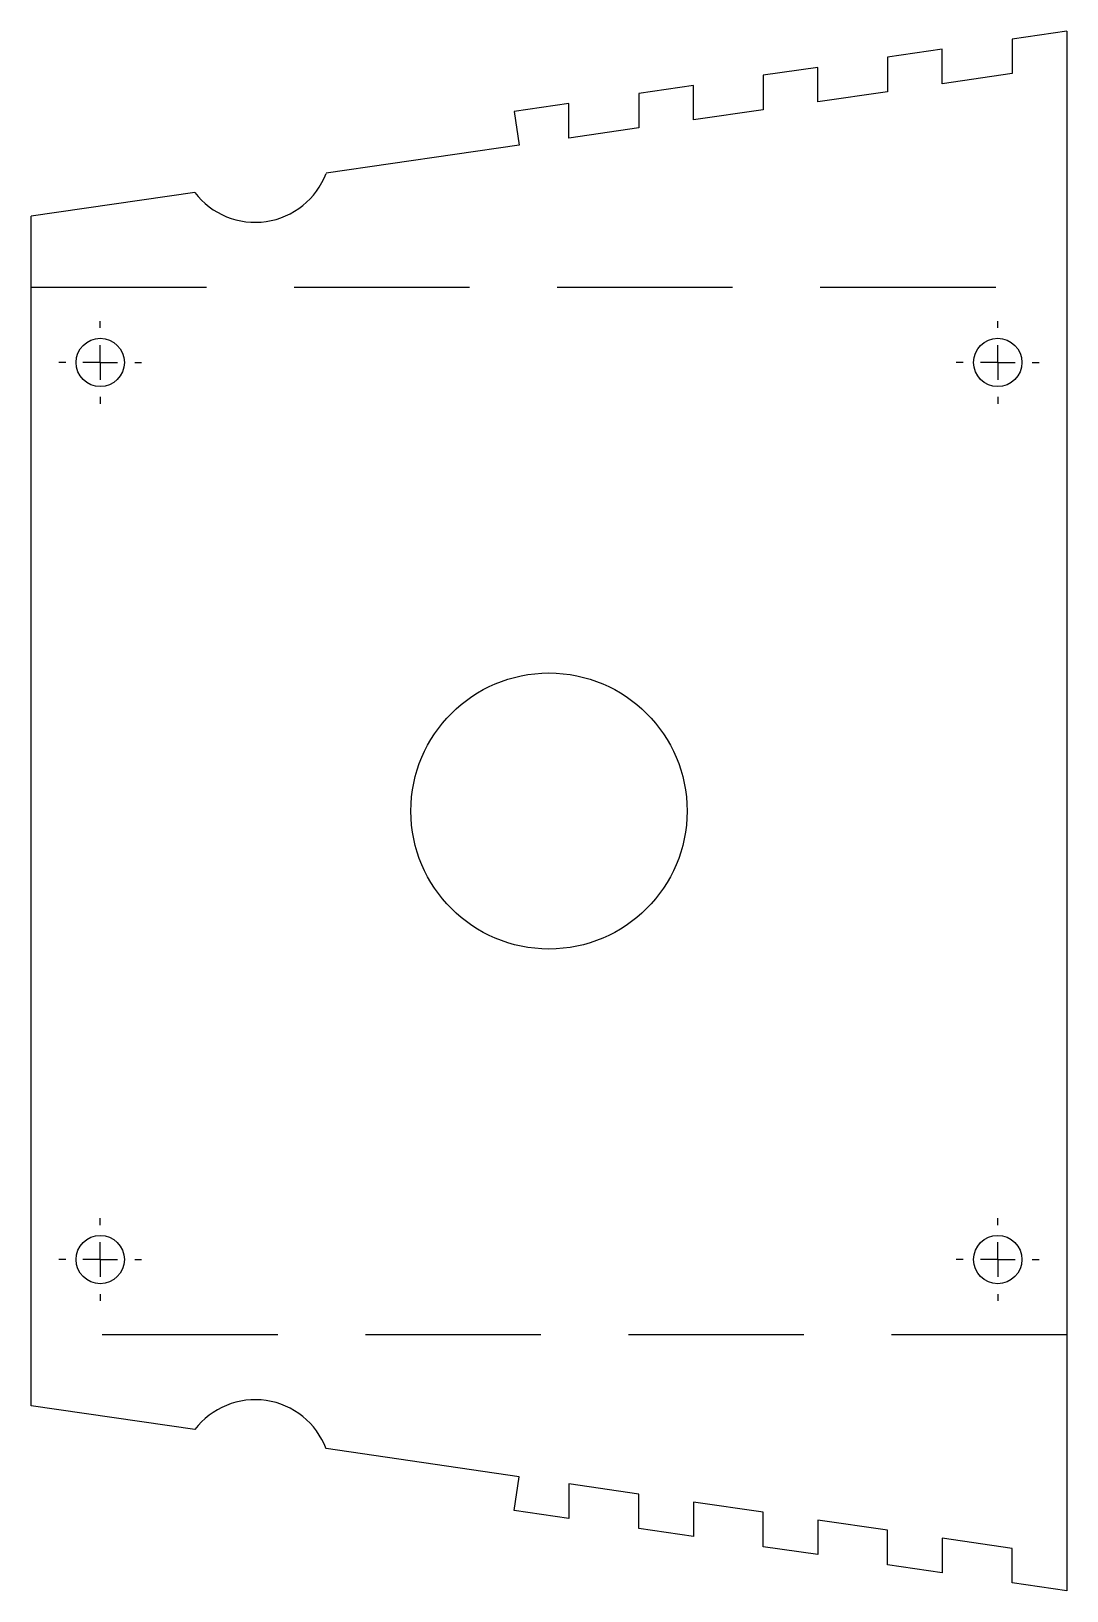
# Model space of a CAD drawing. Header units: inches. Extents: x 146 to 296, y 49 to 275.
import ezdxf

# ---------------------------------------------------------------- set-up
doc = ezdxf.new("R2010")
doc.units = ezdxf.units.IN
doc.header["$MEASUREMENT"] = 0
doc.linetypes.add('HIDDEN', pattern=[1.905, 1.27, -0.635])
doc.layers.add('LAYER_1', color=179, linetype='Continuous')

# ---------------------------------------------------------------- blocks, each defined once
blk = doc.blocks.new('SW_CENTERMARKSYMBOL_8')
at = {"layer": 'LAYER_1', "color": 0, "ltscale": 20}
for p, q in [((0, 5), (0, 6)), ((0, 0), (0, 2.5)), ((-5, 0), (-6, 0)), ((0, 0), (-2.5, 0)), ((0, 0), (0, -2.5)), ((0, 0), (2.5, 0)), ((5, 0), (6, 0)), ((0, -5), (0, -6))]:
    blk.add_line(p, q, dxfattribs=at)
blk = doc.blocks.new('SW_CENTERMARKSYMBOL_9')
at = {"layer": 'LAYER_1', "color": 0, "ltscale": 20}
for p, q in [((0, 5), (0, 6)), ((0, 0), (0, 2.5)), ((-5, 0), (-6, 0)), ((0, 0), (-2.5, 0)), ((0, 0), (0, -2.5)), ((0, 0), (2.5, 0)), ((5, 0), (6, 0)), ((0, -5), (0, -6))]:
    blk.add_line(p, q, dxfattribs=at)
blk = doc.blocks.new('SW_CENTERMARKSYMBOL_10')
at = {"layer": 'LAYER_1', "color": 0, "ltscale": 20}
for p, q in [((0, 5), (0, 6)), ((0, 0), (0, 2.5)), ((-5, 0), (-6, 0)), ((0, 0), (-2.5, 0)), ((0, 0), (0, -2.5)), ((0, 0), (2.5, 0)), ((5, 0), (6, 0)), ((0, -5), (0, -6))]:
    blk.add_line(p, q, dxfattribs=at)
blk = doc.blocks.new('SW_CENTERMARKSYMBOL_11')
at = {"layer": 'LAYER_1', "color": 0, "ltscale": 20}
for p, q in [((0, 5), (0, 6)), ((0, 0), (0, 2.5)), ((-5, 0), (-6, 0)), ((0, 0), (-2.5, 0)), ((0, 0), (0, -2.5)), ((0, 0), (2.5, 0)), ((5, 0), (6, 0)), ((0, -5), (0, -6))]:
    blk.add_line(p, q, dxfattribs=at)
blk = doc.blocks.new('SW_CENTERMARKSYMBOL_13')
at = {"layer": 'LAYER_1', "color": 0, "ltscale": 20}
for p, q in [((0, 5), (0, 6)), ((0, 0), (0, 2.5)), ((-5, 0), (-6, 0)), ((0, 0), (-2.5, 0)), ((0, 0), (0, -2.5)), ((0, 0), (2.5, 0)), ((5, 0), (6, 0)), ((0, -5), (0, -6))]:
    blk.add_line(p, q, dxfattribs=at)
blk = doc.blocks.new('SW_CENTERMARKSYMBOL_14')
at = {"layer": 'LAYER_1', "color": 0, "ltscale": 20}
for p, q in [((0, 5), (0, 6)), ((0, 0), (0, 2.5)), ((-5, 0), (-6, 0)), ((0, 0), (-2.5, 0)), ((0, 0), (0, -2.5)), ((0, 0), (2.5, 0)), ((5, 0), (6, 0)), ((0, -5), (0, -6))]:
    blk.add_line(p, q, dxfattribs=at)
blk = doc.blocks.new('SW_CENTERMARKSYMBOL_15')
at = {"layer": 'LAYER_1', "color": 0, "ltscale": 20}
for p, q in [((0, 5), (0, 6)), ((0, 0), (0, 2.5)), ((-5, 0), (-6, 0)), ((0, 0), (-2.5, 0)), ((0, 0), (0, -2.5)), ((0, 0), (2.5, 0)), ((5, 0), (6, 0)), ((0, -5), (0, -6))]:
    blk.add_line(p, q, dxfattribs=at)
blk = doc.blocks.new('SW_CENTERMARKSYMBOL_16')
at = {"layer": 'LAYER_1', "color": 0, "ltscale": 20}
for p, q in [((0, 5), (0, 6)), ((0, 0), (0, 2.5)), ((-5, 0), (-6, 0)), ((0, 0), (-2.5, 0)), ((0, 0), (0, -2.5)), ((0, 0), (2.5, 0)), ((5, 0), (6, 0)), ((0, -5), (0, -6))]:
    blk.add_line(p, q, dxfattribs=at)

msp = doc.modelspace()

# ---------------------------------------------------------------- linework, layer by layer
at = {"color": 7, "linetype": 'Continuous', "lineweight": 25, "ltscale": 20}
for p, q in [((295.84, 274.74), (287.92, 273.59)), ((287.92, 273.59), (287.92, 268.59)), ((295.84, 274.74), (295.84, 48.74)), ((277.81, 272.12), (269.89, 270.97)), ((277.81, 267.12), (277.81, 272.12)), ((259.78, 269.5), (251.86, 268.35)), ((259.78, 264.5), (259.78, 269.5)), ((269.89, 270.97), (269.89, 265.97)), ((241.75, 266.88), (233.83, 265.73)), ((241.75, 261.88), (241.75, 266.88)), ((251.86, 268.35), (251.86, 263.35)), ((287.92, 268.59), (277.81, 267.12)), ((233.83, 265.73), (233.83, 260.73)), ((269.89, 265.97), (259.78, 264.5)), ((223.72, 264.26), (215.8, 263.11)), ((215.8, 263.11), (216.51, 258.21)), ((223.72, 259.26), (223.72, 264.26)), ((251.86, 263.35), (241.75, 261.88)), ((233.83, 260.73), (223.72, 259.26)), ((216.51, 258.21), (188.55, 254.15)), ((169.54, 251.39), (145.84, 247.94)), ((145.84, 75.54), (145.84, 247.94)), ((169.54, 72.1), (145.84, 75.54)), ((216.51, 65.27), (188.55, 69.34)), ((215.8, 60.38), (216.51, 65.27)), ((233.83, 62.75), (223.72, 64.22)), ((223.72, 64.22), (223.72, 59.22)), ((233.83, 57.75), (233.83, 62.75)), ((251.86, 60.13), (241.75, 61.6)), ((241.75, 61.6), (241.75, 56.6)), ((223.72, 59.22), (215.8, 60.38)), ((251.86, 55.13), (251.86, 60.13)), ((269.89, 57.51), (259.78, 58.98)), ((259.78, 58.98), (259.78, 53.98)), ((241.75, 56.6), (233.83, 57.75)), ((269.89, 52.51), (269.89, 57.51)), ((259.78, 53.98), (251.86, 55.13)), ((287.92, 54.89), (277.81, 56.36)), ((277.81, 56.36), (277.81, 51.36)), ((287.92, 49.89), (287.92, 54.89)), ((277.81, 51.36), (269.89, 52.51)), ((295.84, 48.74), (287.92, 49.89))]:
    msp.add_line(p, q, dxfattribs=at)
at = {"color": 1, "linetype": 'HIDDEN', "ltscale": 20}
for p, q in [((145.84, 237.63), (295.84, 237.63)), ((295.84, 85.85), (145.84, 85.85))]:
    msp.add_line(p, q, dxfattribs=at)
at = {"color": 7, "linetype": 'Continuous', "lineweight": 25, "ltscale": 400}
for centre in [(155.84, 226.74), (285.84, 226.74), (155.84, 96.74), (285.84, 96.74)]:
    msp.add_circle(centre, 3.5, dxfattribs=at)
at = {"color": 0, "ltscale": 8}
msp.add_circle((220.84, 161.74), 20, dxfattribs=at)
at = {"color": 7, "linetype": 'Continuous', "lineweight": 25, "ltscale": 400}
for centre, radius, start, end in [((178.26, 258.05), 11.01, 278.4339, 339.2125), ((178.28, 258.03), 10.98, 217.2452, 278.3364), ((178.28, 65.45), 10.98, 81.6636, 142.7548), ((178.26, 65.43), 11.01, 20.7875, 81.5661)]:
    msp.add_arc(centre, radius, start, end, dxfattribs=at)

# ---------------------------------------------------------------- block references
at = {"layer": 'LAYER_1', "ltscale": 20}
for name, p in [('SW_CENTERMARKSYMBOL_8', (155.84, 226.74)), ('SW_CENTERMARKSYMBOL_13', (155.84, 226.74)), ('SW_CENTERMARKSYMBOL_9', (285.84, 226.74)), ('SW_CENTERMARKSYMBOL_14', (285.84, 226.74)), ('SW_CENTERMARKSYMBOL_11', (155.84, 96.74)), ('SW_CENTERMARKSYMBOL_16', (155.84, 96.74)), ('SW_CENTERMARKSYMBOL_10', (285.84, 96.74)), ('SW_CENTERMARKSYMBOL_15', (285.84, 96.74))]:
    msp.add_blockref(name, p, dxfattribs=at)

doc.saveas('drawing.dxf')
